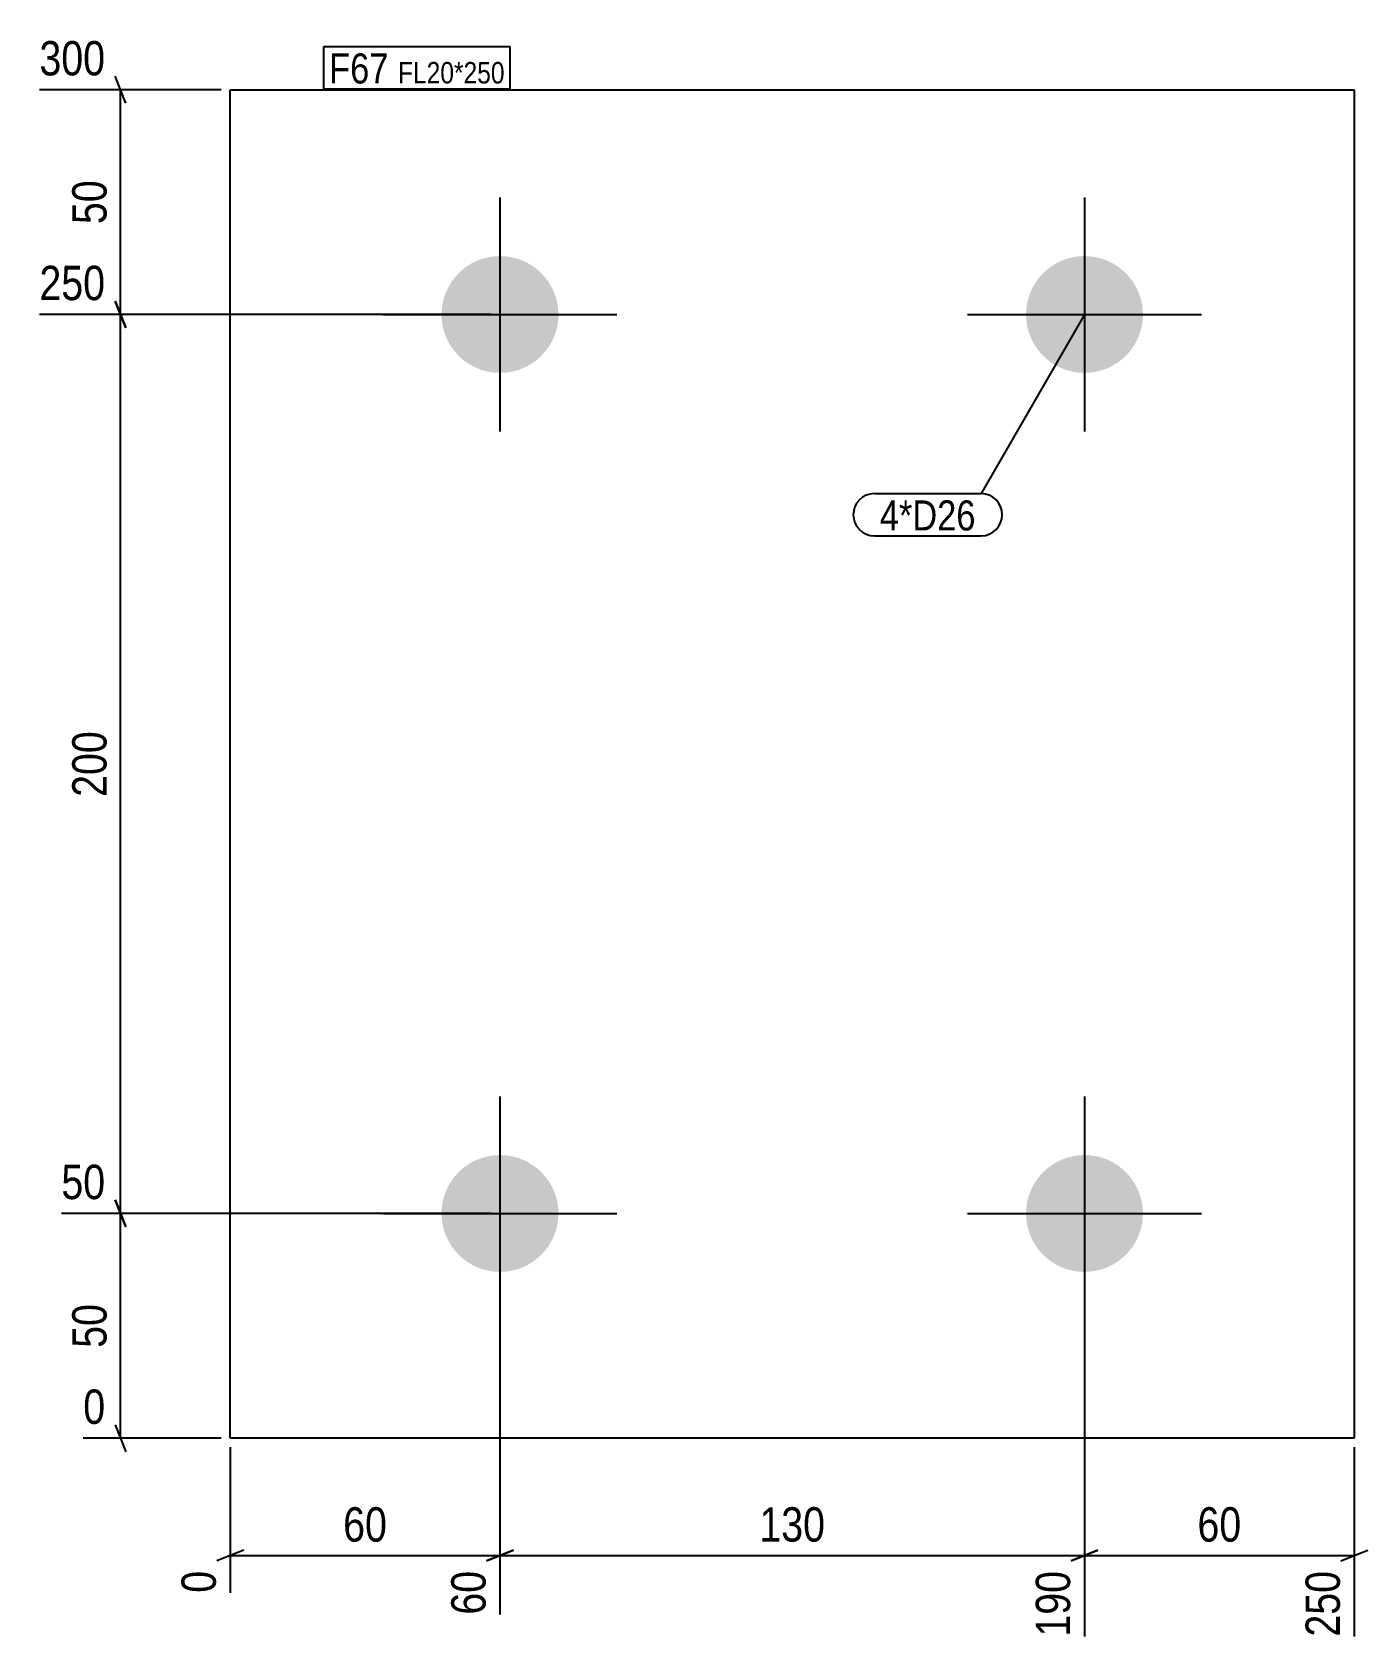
# Model space of a CAD drawing. Header units: millimetres. Extents: x 4 to 301, y 4 to 363.
import ezdxf

# ---------------------------------------------------------------- set-up
doc = ezdxf.new("R2010")
doc.units = ezdxf.units.MM
for name, color, linetype in [('MÅLSÆTNING', 7, 'Continuous'), ('STÅL', 7, 'Continuous'), ('TEKST', 7, 'Continuous')]:
    doc.layers.add(name, color=color, linetype=linetype)
doc.styles.add('Arial Narrow', font='ARIALN.TTF', dxfattribs={"height": 0.2})

msp = doc.modelspace()

# ---------------------------------------------------------------- hatches: boundary and pattern name
at = {"layer": 'STÅL', "linetype": 'Continuous'}
for points in [[(108.43, 313.13, -1), (108.43, 287.13, -1)], [(238.43, 313.13, -1), (238.43, 287.13, -1)], [(108.43, 113.13, -1), (108.43, 87.13, -1)], [(238.43, 113.13, -1), (238.43, 87.13, -1)]]:
    msp.add_hatch(color=3, dxfattribs=at).paths.add_polyline_path(points)

# ---------------------------------------------------------------- linework, layer by layer
at = {"layer": 'MÅLSÆTNING', "color": 7, "linetype": 'Continuous'}
for p, q in [((25.23, 347.13), (22.82, 353.13)), ((46.43, 350.13), (6, 350.13)), ((24.03, 300.13), (24.03, 350.13)), ((22.82, 303.13), (25.23, 297.13)), ((25.23, 297.13), (22.82, 303.13)), ((106.43, 300.13), (6, 300.13)), ((106.43, 300.13), (6, 300.13)), ((24.03, 100.13), (24.03, 300.13)), ((25.23, 97.13), (22.82, 103.13)), ((106.43, 100.13), (10.88, 100.13)), ((24.03, 50.13), (24.03, 100.13)), ((108.43, 98.13), (108.43, 10.88)), ((108.43, 98.13), (108.43, 10.88)), ((238.43, 98.13), (238.43, 6)), ((238.43, 98.13), (238.43, 6)), ((22.82, 53.13), (25.23, 47.13)), ((46.43, 50.13), (15.75, 50.13)), ((48.43, 48.13), (48.43, 15.75)), ((298.43, 48.13), (298.43, 6)), ((51.43, 25.23), (45.43, 22.82)), ((111.43, 25.23), (105.43, 22.82)), ((105.43, 22.82), (111.43, 25.23)), ((241.43, 25.23), (235.43, 22.82)), ((235.43, 22.82), (241.43, 25.23)), ((295.43, 22.82), (301.43, 25.23)), ((48.43, 24.03), (108.43, 24.03)), ((108.43, 24.03), (238.43, 24.03)), ((238.43, 24.03), (298.43, 24.03))]:
    msp.add_line(p, q, dxfattribs=at)
at = {"layer": 'STÅL', "color": 2, "linetype": 'Continuous'}
for p, q in [((48.43, 50.13), (48.43, 350.13)), ((48.43, 350.13), (298.43, 350.13)), ((298.43, 350.13), (298.43, 50.13)), ((298.43, 50.13), (48.43, 50.13))]:
    msp.add_line(p, q, dxfattribs=at)
at = {"layer": 'STÅL', "color": 3, "linetype": 'Continuous'}
for p, q in [((108.43, 326.13), (108.43, 274.13)), ((238.43, 326.13), (238.43, 274.13)), ((82.43, 300.13), (134.43, 300.13)), ((212.43, 300.13), (264.43, 300.13)), ((108.43, 126.13), (108.43, 74.13)), ((238.43, 126.13), (238.43, 74.13)), ((82.43, 100.13), (134.43, 100.13)), ((212.43, 100.13), (264.43, 100.13))]:
    msp.add_line(p, q, dxfattribs=at)

# ---------------------------------------------------------------- wipeouts: each hides what was drawn before it
at = {"color": 0}
msp.add_wipeout([(214.23, 252.09), (214.23, 259.09), (192.91, 259.09), (192.91, 252.09)], dxfattribs=at).dxf.layer = 'TEKST'

# ---------------------------------------------------------------- next in the draw order: wipeouts: each hides what was drawn before it
at = {"color": 0, "linetype": 'Continuous'}
for points in [[(22.22, 351.73), (22.22, 362.93), (4.4, 362.93), (4.4, 351.73)], [(22.22, 301.73), (22.22, 312.93), (4.4, 312.93), (4.4, 301.73)], [(22.22, 101.73), (22.22, 112.93), (9.27, 112.93), (9.27, 101.73)], [(22.22, 51.73), (22.22, 62.93), (14.15, 62.93), (14.15, 51.73)], [(46.83, 22.22), (35.63, 22.22), (35.63, 14.15), (46.83, 14.15)], [(106.83, 22.22), (95.63, 22.22), (95.63, 9.27), (106.83, 9.27)], [(236.83, 22.22), (225.63, 22.22), (225.63, 4.4), (236.83, 4.4)], [(296.83, 22.22), (285.63, 22.22), (285.63, 4.4), (296.83, 4.4)]]:
    msp.add_wipeout(points, dxfattribs=at).dxf.layer = 'MÅLSÆTNING'
at = {"color": 0}
for points, layer in [([(22.52, 331.6), (11.32, 331.6), (11.32, 318.65), (22.52, 318.65)], 'MÅLSÆTNING'), ([(22.52, 209.04), (11.32, 209.04), (11.32, 191.22), (22.52, 191.22)], 'MÅLSÆTNING'), ([(22.52, 81.6), (11.32, 81.6), (11.32, 68.65), (22.52, 68.65)], 'MÅLSÆTNING'), ([(84.9, 25.53), (84.9, 36.73), (71.95, 36.73), (71.95, 25.53)], 'MÅLSÆTNING'), ([(182.34, 25.53), (182.34, 36.73), (164.52, 36.73), (164.52, 25.53)], 'MÅLSÆTNING'), ([(274.9, 25.53), (274.9, 36.73), (261.95, 36.73), (261.95, 25.53)], 'MÅLSÆTNING'), ([(83.64, 351.53), (83.64, 358.53), (70.43, 358.53), (70.43, 351.53)], 'TEKST'), ([(109.5, 351.53), (109.5, 356.53), (85.74, 356.53), (85.74, 351.53)], 'TEKST'), ([(214.23, 252.09), (214.23, 259.09), (192.91, 259.09), (192.91, 252.09)], 'TEKST')]:
    msp.add_wipeout(points, dxfattribs=at).dxf.layer = layer

# ---------------------------------------------------------------- next in the draw order: linework, layer by layer
at = {"layer": 'MÅLSÆTNING', "color": 7, "linetype": 'Continuous'}
for p, q in [((22.82, 103.13), (25.23, 97.13)), ((106.43, 100.13), (10.88, 100.13))]:
    msp.add_line(p, q, dxfattribs=at)
at = {"layer": 'TEKST', "color": 7, "linetype": 'Continuous'}
for p, q in [((238.43, 300.13), (215.43, 260.29)), ((191.71, 260.29), (215.43, 260.29)), ((191.71, 250.89), (215.43, 250.89))]:
    msp.add_line(p, q, dxfattribs=at)
for centre, start, end in [((191.71, 255.59), 90, 270), ((215.43, 255.59), 270, 90)]:
    msp.add_arc(centre, 4.7, start, end, dxfattribs=at)

# ---------------------------------------------------------------- next in the draw order: texts
at = {"layer": 'MÅLSÆTNING', "color": 3, "linetype": 'Continuous', "style": 'Arial Narrow'}
for s, height, p in [('300', 7.635, (6, 353.33)), ('250', 7.635, (6, 303.33)), ('50', 7.635, (10.88, 103.33)), ('0', 7.64, (15.75, 53.33))]:
    msp.add_text(s, height=height, dxfattribs=at).set_placement(p)
at = {"layer": 'MÅLSÆTNING', "color": 3, "style": 'Arial Narrow'}
for s, p in [('50', (20.93, 320.25)), ('200', (20.93, 192.82)), ('50', (20.93, 70.25))]:
    msp.add_text(s, height=7.635, rotation=90.0002, dxfattribs=at).set_placement(p)
for s, p in [('60', (73.55, 27.13)), ('130', (166.12, 27.13)), ('60', (263.55, 27.13))]:
    msp.add_text(s, height=7.635, dxfattribs=at).set_placement(p)
at = {"layer": 'MÅLSÆTNING', "color": 3, "linetype": 'Continuous', "style": 'Arial Narrow'}
for s, height, p in [('0', 7.64, (45.23, 15.75)), ('60', 7.635, (105.23, 10.88)), ('190', 7.635, (235.23, 6)), ('250', 7.635, (295.23, 6))]:
    msp.add_text(s, height=height, rotation=90.0002, dxfattribs=at).set_placement(p)
at = {"layer": 'TEKST', "color": 3, "style": 'Arial Narrow'}
msp.add_text('4*D26', height=6.681, dxfattribs=at).set_placement((192.91, 252.09))

# ---------------------------------------------------------------- next in the draw order: wipeouts: each hides what was drawn before it
at = {"color": 0}
for points in [[(83.64, 351.53), (83.64, 358.53), (70.43, 358.53), (70.43, 351.53)], [(109.5, 351.53), (109.5, 356.53), (85.74, 356.53), (85.74, 351.53)]]:
    msp.add_wipeout(points, dxfattribs=at).dxf.layer = 'TEKST'

# ---------------------------------------------------------------- next in the draw order: linework, layer by layer
at = {"layer": 'TEKST', "color": 7, "linetype": 'Continuous'}
for p, q in [((69.23, 359.73), (110.7, 359.73)), ((69.23, 350.33), (69.23, 359.73)), ((110.7, 350.33), (110.7, 359.73)), ((69.23, 350.33), (110.7, 350.33))]:
    msp.add_line(p, q, dxfattribs=at)

# ---------------------------------------------------------------- next in the draw order: texts
at = {"layer": 'TEKST', "color": 3, "style": 'Arial Narrow'}
for s, height, p in [('F67', 6.681, (70.43, 351.53)), ('FL20*250', 4.772, (85.74, 351.53))]:
    msp.add_text(s, height=height, dxfattribs=at).set_placement(p)

doc.saveas('drawing.dxf')
